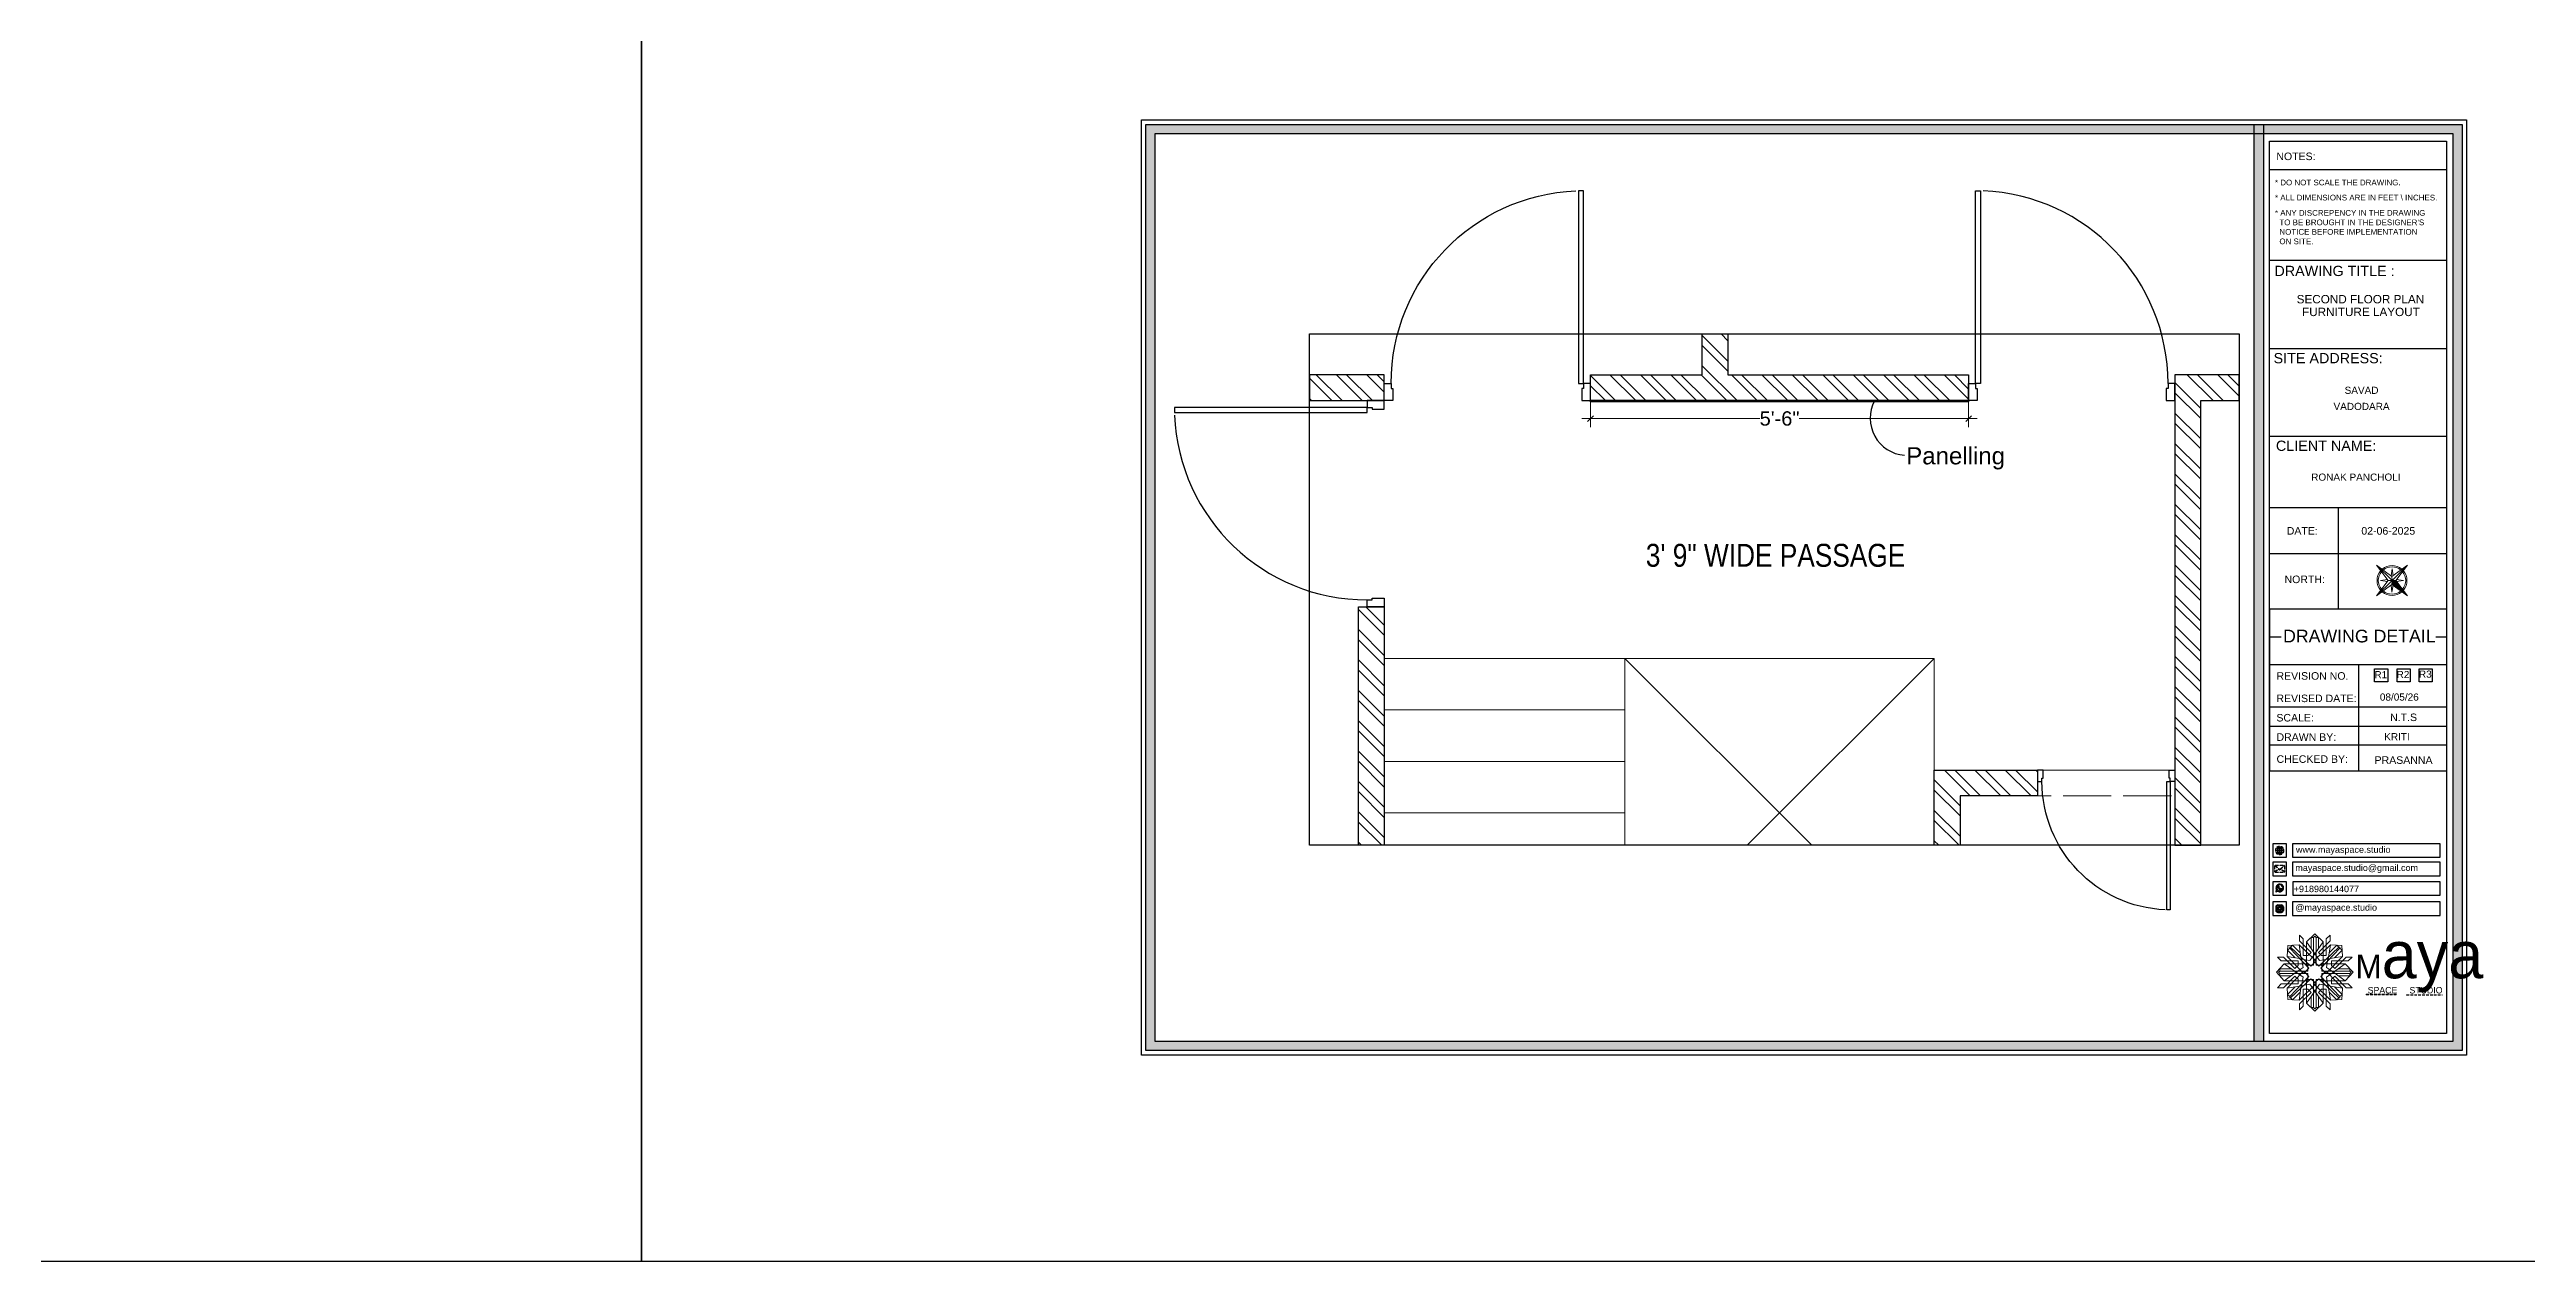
# Model space of a CAD drawing. Header units: millimetres. Extents: x 143362 to 145167, y -178521 to -176194.
# Drawn here: x 144401.4 to 144833.7, y -177339.5 to -177128 of the extents above; entities that cross this region are included whole.
import ezdxf
from ezdxf.enums import TextEntityAlignment as Align

# ---------------------------------------------------------------- set-up
doc = ezdxf.new("R2010")
doc.units = ezdxf.units.MM
doc.header["$MEASUREMENT"] = 0
doc.header["$PDMODE"] = 2
doc.linetypes.add('ACAD_ISO02W100', pattern=[15, 12, -3])
doc.linetypes.add('DASHEDX2', pattern=[1.5, 1, -0.5])
doc.layers.get('Defpoints').update_dxf_attribs({"color": 220})
doc.layers.add('AR DOOR', color=40, linetype='Continuous')
doc.layers.add('AR ELE-5', color=134, linetype='Continuous')
for name, color, linetype, lineweight in [('Dimension', 10, 'DASHEDX2', 20), ('FIRST FLOOR ( TEXT )', 7, 'Continuous', 9), ('FIRST FLOOR_( STAIR )', 251, 'Continuous', 9), ('FURNITURE', 32, 'Continuous', 9), ('Labelling', 1, 'Continuous', 25), ('NAME PLATE', 7, 'Continuous', 25), ('SECOND FLOOR', 7, 'Continuous', 9), ('SECOND FLOOR  ( PLINE )', 251, 'Continuous', 30), ('SECOND FLOOR ( PLine )', 7, 'Continuous', 30), ('title block', 7, 'Continuous', 9), ('W-HATCH', 8, 'Continuous', 5), ('wall', 7, 'Continuous', 30), ('XX~SLAB ( BEAM )~ ( DIM )', 7, 'Continuous', 9)]:
    doc.layers.add(name, color=color, linetype=linetype, lineweight=lineweight)
doc.layers.add('XX~SLAB ( PLINE )', color=251, linetype='Continuous', plot=False)
doc.styles.add('Aerial', font='arial.ttf')
doc.styles.add('Arial', font='arial.ttf')
doc.styles.add('KATHA', font='swissc.ttf')
doc.styles.get("Standard").update_dxf_attribs({"font": 'arial.ttf', "height": 6})
doc.styles.add('style4', font='ARIALN.TTF')
doc.dimstyles.new('Cn_BT_9 ( BOLD )', dxfattribs={"dimtxt": 2.5, "dimasz": 1, "dimexe": 1.5, "dimexo": 0, "dimgap": 0.09, "dimtad": 0, "dimdec": 0, "dimzin": 3, "dimdsep": 46, "dimlunit": 4, "dimtxsty": 'Aerial', "dimblk": 'OBLIQUE', "dimcen": 0.09, "dimdle": 1.5, "dimclrd": 1, "dimclre": 1, "dimclrt": 5, "dimadec": 0, "dimazin": 0, "dimtfac": 0.75, "dimtdec": 0, "dimtofl": 0, "dimtmove": 0, "dimatfit": 3, "dimldrblk": 'OBLIQUE', "dimfxl": 0, "dimtolj": 1, "dimtzin": 0, "dimlwd": 15, "dimlwe": 15, "dimarcsym": 0})

# ---------------------------------------------------------------- blocks, each defined once
blk = doc.blocks.new('*U327')
for points in [[(-40, 0), (0, 0), (0, 30), (10, 30), (10, 100), (-40, 100)], [(0, 0), (0, -1120), (30, -1120), (30, 0)], [(1160, 0), (1120, 0), (1120, 30), (1110, 30), (1110, 100), (1160, 100)]]:
    blk.add_lwpolyline(points, close=True)
at = {"layer": 'AR ELE-5', "linetype": 'ByBlock', "ltscale": 15}
blk.add_arc((-2, 1), 1122, 272.373, 359.9653, dxfattribs=at)
blk = doc.blocks.new('*U11')
for points in [[(0, 0), (0, 1120), (-30, 1120), (-30, 0)], [(40, 0), (0, 0), (0, -30), (-10, -30), (-10, -100), (40, -100)], [(-1160, 0), (-1120, 0), (-1120, -30), (-1110, -30), (-1110, -100), (-1160, -100)]]:
    blk.add_lwpolyline(points, close=True)
at = {"layer": 'AR ELE-5', "linetype": 'ByBlock', "ltscale": 15}
blk.add_arc((2, -1), 1122, 92.373, 179.9653, dxfattribs=at)
blk = doc.blocks.new('*U12')
for points in [[(-1160, 0), (-1120, 0), (-1120, 30), (-1110, 30), (-1110, 100), (-1160, 100)], [(0, 0), (0, -1120), (-30, -1120), (-30, 0)], [(40, 0), (0, 0), (0, 30), (-10, 30), (-10, 100), (40, 100)]]:
    blk.add_lwpolyline(points, close=True)
at = {"layer": 'AR ELE-5', "linetype": 'ByBlock', "ltscale": 15}
blk.add_arc((2, 1), 1122, 180.0347, 267.627, dxfattribs=at)
blk = doc.blocks.new('_Oblique')
at = {"layer": 'wall', "color": 0, "lineweight": -2}
blk.add_line((-0.5, -0.5), (0.5, 0.5), dxfattribs=at)
blk = doc.blocks.new('*D335')
at = {"layer": 'Defpoints', "color": 0, "ltscale": 10, "transparency": 16777216}
for p in [(144670.34, -177189.49), (144736.34, -177189.49), (144736.34, -177192.38)]:
    blk.add_point(p, dxfattribs=at)
at = {"layer": 'FURNITURE', "color": 1, "lineweight": 15, "ltscale": 10, "transparency": 16777216}
for p, q in [((144668.84, -177192.38), (144699.92, -177192.38)), ((144670.34, -177189.49), (144670.34, -177193.88)), ((144737.84, -177192.38), (144706.75, -177192.38)), ((144736.34, -177189.49), (144736.34, -177193.88))]:
    blk.add_line(p, q, dxfattribs=at)
at = {"layer": 'FURNITURE', "color": 1, "lineweight": 15, "ltscale": 10, "transparency": 16777216, "rotation": 180}
blk.add_blockref('_Oblique', (144670.34, -177192.38), dxfattribs=at)
at = {"layer": 'FURNITURE', "color": 1, "lineweight": 15, "ltscale": 10, "transparency": 16777216}
blk.add_blockref('_Oblique', (144736.34, -177192.38), dxfattribs=at)
at = {"layer": 'FURNITURE', "color": 5, "lineweight": 30, "ltscale": 10, "transparency": 16777216, "insert": (144703.34, -177192.38), "char_height": 2.5, "attachment_point": 5, "style": 'Aerial'}
blk.add_mtext('\\A1;5\'-6"', dxfattribs=at)
blk = doc.blocks.new('FSFSF')
at = {"color": 42, "lineweight": 5, "true_color": 0xe0ac11}
for p, q in [((28600, 143.5), (28600, 140.2)), ((28602.1, 141.4), (28600, 143.5)), ((28606.5, 133.8), (28600, 140.2)), ((28602.1, 141.4), (28602.1, 132)), ((28603.9, 139.7), (28608.6, 144.1)), ((28603.9, 126.6), (28603.9, 139.7)), ((28603.9, 139.7), (28608.6, 133)), ((28607.9, 142.2), (28606.6, 142.2)), ((28606.6, 142.2), (28606.6, 135.8)), ((28607.9, 142.2), (28608.6, 142.8)), ((28607.9, 142.2), (28607.9, 126.6)), ((28613.3, 139.7), (28608.6, 144.1)), ((28609.3, 142.2), (28608.6, 142.8)), ((28613.3, 139.7), (28608.6, 133)), ((28609.3, 142.2), (28609.3, 126.6)), ((28609.3, 142.2), (28610.6, 142.2)), ((28610.6, 142.2), (28610.6, 135.8)), ((28610.7, 133.8), (28617.1, 140.2)), ((28613.3, 126.6), (28613.3, 139.7)), ((28615, 141.4), (28617.1, 143.5)), ((28615, 141.4), (28615, 132)), ((28617.1, 143.5), (28617.1, 140.2)), ((28591.6, 127.4), (28587.2, 122.7)), ((28587.7, 131.2), (28591.1, 131.2)), ((28589.8, 129.1), (28587.7, 131.2)), ((28589, 123.3), (28589, 124.7)), ((28589, 124.7), (28595.4, 124.7)), ((28589.8, 129.1), (28599.3, 129.1)), ((28597.5, 124.8), (28591.1, 131.2)), ((28604.7, 127.4), (28591.6, 127.4)), ((28591.6, 127.4), (28598.2, 122.7)), ((28593.2, 131.5), (28593.5, 137.7)), ((28593.2, 131.5), (28601.7, 122.7)), ((28601.2, 130.2), (28593.2, 131.5)), ((28593.4, 135), (28594.6, 136.1)), ((28593.4, 135), (28597.6, 130.8)), ((28599.8, 138.1), (28593.5, 137.7)), ((28595.1, 136.7), (28594.5, 136.7)), ((28594.6, 136.1), (28594.6, 136.7)), ((28605.2, 125), (28594.6, 136.1)), ((28596.2, 137.9), (28595.1, 136.7)), ((28606.3, 126.1), (28595.1, 136.7)), ((28596.2, 137.9), (28600.5, 133.6)), ((28597.5, 124.8), (28599.3, 126.5)), ((28602.1, 125.4), (28598.2, 122.7)), ((28599.3, 126.5), (28599.3, 129.1)), ((28599.8, 138.1), (28608.6, 129.6)), ((28601, 130), (28599.8, 138.1)), ((28605.9, 129.2), (28601, 130)), ((28602.1, 125.4), (28601.2, 130.2)), ((28604.7, 132), (28602.1, 132)), ((28605.2, 125), (28603, 122.7)), ((28603.7, 126.5), (28603.7, 127.4)), ((28604.7, 126.5), (28603.7, 126.5)), ((28604.7, 127.6), (28603.9, 127.6)), ((28607.9, 126.6), (28603.9, 126.6)), ((28606.5, 133.8), (28604.7, 132)), ((28604.7, 126.6), (28604.7, 127.6)), ((28604.7, 123.3), (28604.7, 127.4)), ((28605.9, 129.2), (28608.6, 133)), ((28606.3, 126.1), (28608.6, 128.3)), ((28607.9, 128.9), (28608.6, 129.6)), ((28607.9, 128.9), (28608.6, 128.3)), ((28617.4, 138.1), (28608.6, 129.6)), ((28611.3, 129.2), (28608.6, 133)), ((28609.3, 128.9), (28608.6, 129.6)), ((28609.3, 128.9), (28608.6, 128.3)), ((28610.9, 126.1), (28608.6, 128.3)), ((28609.3, 126.6), (28613.3, 126.6)), ((28610.7, 133.8), (28612.4, 132)), ((28610.9, 126.1), (28622, 136.7)), ((28611.3, 129.2), (28616.1, 130)), ((28612, 125), (28622.6, 136.1)), ((28612, 125), (28614.2, 122.7)), ((28612.4, 132), (28615, 132)), ((28612.5, 126.6), (28612.5, 127.6)), ((28612.5, 127.6), (28613.3, 127.6)), ((28612.5, 123.3), (28612.5, 127.4)), ((28612.5, 127.4), (28625.6, 127.4)), ((28612.5, 126.5), (28613.5, 126.5)), ((28613.5, 126.5), (28613.5, 127.4)), ((28615.1, 125.4), (28615.9, 130.2)), ((28615.1, 125.4), (28619, 122.7)), ((28624, 131.5), (28615.5, 122.7)), ((28615.9, 130.2), (28624, 131.5)), ((28616.1, 130), (28617.4, 138.1)), ((28620.9, 137.9), (28616.7, 133.6)), ((28617.4, 138.1), (28623.6, 137.7)), ((28627.3, 129.1), (28617.9, 129.1)), ((28617.9, 126.5), (28617.9, 129.1)), ((28619.7, 124.8), (28617.9, 126.5)), ((28625.6, 127.4), (28619, 122.7)), ((28623.8, 135), (28619.6, 130.8)), ((28619.7, 124.8), (28626.1, 131.2)), ((28620.9, 137.9), (28622, 136.7)), ((28628.2, 124.7), (28621.8, 124.7)), ((28622, 136.7), (28622.6, 136.7)), ((28622.6, 136.1), (28622.6, 136.7)), ((28623.8, 135), (28622.6, 136.1)), ((28624, 131.5), (28623.6, 137.7)), ((28625.6, 127.4), (28630, 122.7)), ((28629.5, 131.2), (28626.1, 131.2)), ((28627.3, 129.1), (28629.5, 131.2)), ((28628.2, 123.3), (28628.2, 124.7)), ((28591.6, 117.9), (28587.2, 122.7)), ((28589.8, 116.2), (28587.7, 114.1)), ((28587.7, 114.1), (28591.1, 114.1)), ((28589, 123.3), (28588.4, 122.7)), ((28589, 122), (28588.4, 122.7)), ((28589, 123.3), (28604.7, 123.3)), ((28589, 122), (28604.7, 122)), ((28589, 122), (28589, 120.7)), ((28589, 120.7), (28595.4, 120.7)), ((28589.8, 116.2), (28599.3, 116.2)), ((28597.5, 120.5), (28591.1, 114.1)), ((28591.6, 117.9), (28598.2, 122.7)), ((28604.7, 117.9), (28591.6, 117.9)), ((28593.2, 113.9), (28601.7, 122.7)), ((28601.2, 115.1), (28593.2, 113.9)), ((28593.2, 113.9), (28593.5, 107.6)), ((28593.4, 110.3), (28597.6, 114.5)), ((28605.2, 120.4), (28594.6, 109.2)), ((28606.3, 119.1), (28595.1, 108.5)), ((28596.2, 107.4), (28600.5, 111.6)), ((28597.5, 120.5), (28599.3, 118.8)), ((28602.1, 119.9), (28598.2, 122.7)), ((28599.3, 118.8), (28599.3, 116.2)), ((28599.8, 107.2), (28608.6, 115.7)), ((28601, 115.2), (28599.8, 107.2)), ((28606.5, 111.5), (28600, 105.1)), ((28605.9, 116), (28601, 115.2)), ((28602.1, 119.9), (28601.2, 115.1)), ((28602.3, 123.3), (28601.7, 122.7)), ((28602.3, 122), (28601.7, 122.7)), ((28602.1, 103.8), (28602.1, 113.3)), ((28604.7, 113.3), (28602.1, 113.3)), ((28602.3, 123.3), (28603, 122.7)), ((28602.3, 122), (28603, 122.7)), ((28605.2, 120.4), (28603, 122.7)), ((28604.7, 118.8), (28603.7, 118.8)), ((28603.7, 118.8), (28603.7, 117.9)), ((28607.9, 118.6), (28603.9, 118.6)), ((28603.9, 118.6), (28603.9, 105.5)), ((28604.7, 117.7), (28603.9, 117.7)), ((28603.9, 105.5), (28608.6, 112.2)), ((28604.7, 122), (28604.7, 117.9)), ((28604.7, 118.6), (28604.7, 117.7)), ((28606.5, 111.5), (28604.7, 113.3)), ((28605.9, 116), (28608.6, 112.2)), ((28606.3, 119.1), (28608.6, 117)), ((28607.9, 103), (28607.9, 118.6)), ((28607.9, 116.3), (28608.6, 117)), ((28607.9, 116.3), (28608.6, 115.7)), ((28610.9, 119.1), (28608.6, 117)), ((28609.3, 116.3), (28608.6, 117)), ((28609.3, 116.3), (28608.6, 115.7)), ((28611.3, 116), (28608.6, 112.2)), ((28617.4, 107.2), (28608.6, 115.7)), ((28613.3, 105.5), (28608.6, 112.2)), ((28609.3, 118.6), (28613.3, 118.6)), ((28609.3, 103), (28609.3, 118.6)), ((28610.7, 111.5), (28612.4, 113.3)), ((28610.7, 111.5), (28617.1, 105.1)), ((28610.9, 119.1), (28622, 108.5)), ((28611.3, 116), (28616.1, 115.2)), ((28612, 120.4), (28614.2, 122.7)), ((28612, 120.4), (28622.6, 109.2)), ((28612.4, 113.3), (28615, 113.3)), ((28628.2, 123.3), (28612.5, 123.3)), ((28612.5, 122), (28612.5, 117.9)), ((28628.2, 122), (28612.5, 122)), ((28612.5, 118.8), (28613.5, 118.8)), ((28612.5, 118.6), (28612.5, 117.7)), ((28612.5, 117.9), (28625.6, 117.9)), ((28612.5, 117.7), (28613.3, 117.7)), ((28613.3, 118.6), (28613.3, 105.5)), ((28613.5, 118.8), (28613.5, 117.9)), ((28614.9, 123.3), (28614.2, 122.7)), ((28614.9, 122), (28614.2, 122.7)), ((28614.9, 123.3), (28615.5, 122.7)), ((28614.9, 122), (28615.5, 122.7)), ((28615, 103.8), (28615, 113.3)), ((28615.1, 119.9), (28619, 122.7)), ((28615.1, 119.9), (28615.9, 115.1)), ((28624, 113.9), (28615.5, 122.7)), ((28615.9, 115.1), (28624, 113.9)), ((28616.1, 115.2), (28617.4, 107.2)), ((28620.9, 107.4), (28616.7, 111.6)), ((28619.7, 120.5), (28617.9, 118.8)), ((28617.9, 118.8), (28617.9, 116.2)), ((28627.3, 116.2), (28617.9, 116.2)), ((28625.6, 117.9), (28619, 122.7)), ((28623.8, 110.3), (28619.6, 114.5)), ((28619.7, 120.5), (28626.1, 114.1)), ((28628.2, 120.7), (28621.8, 120.7)), ((28624, 113.9), (28623.6, 107.6)), ((28625.6, 117.9), (28630, 122.7)), ((28629.5, 114.1), (28626.1, 114.1)), ((28627.3, 116.2), (28629.5, 114.1)), ((28628.2, 123.3), (28628.8, 122.7)), ((28628.2, 122), (28628.8, 122.7)), ((28628.2, 122), (28628.2, 120.7)), ((28593.4, 110.3), (28594.6, 109.2)), ((28599.8, 107.2), (28593.5, 107.5)), ((28595.1, 108.5), (28594.5, 108.5)), ((28594.6, 109.2), (28594.6, 108.6)), ((28596.2, 107.4), (28595.1, 108.5)), ((28600, 101.7), (28600, 105.1)), ((28602.1, 103.8), (28600, 101.7)), ((28603.9, 105.5), (28608.6, 101.1)), ((28606.6, 103), (28606.6, 109.4)), ((28607.9, 103), (28606.6, 103)), ((28607.9, 103), (28608.6, 102.4)), ((28613.3, 105.5), (28608.6, 101.1)), ((28609.3, 103), (28608.6, 102.4)), ((28609.3, 103), (28610.6, 103)), ((28610.6, 103), (28610.6, 109.4)), ((28615, 103.8), (28617.1, 101.7)), ((28617.1, 101.7), (28617.1, 105.1)), ((28617.4, 107.2), (28623.6, 107.5)), ((28620.9, 107.4), (28622, 108.5)), ((28622, 108.5), (28622.6, 108.5)), ((28623.8, 110.3), (28622.6, 109.2)), ((28622.6, 109.2), (28622.6, 108.6))]:
    blk.add_line(p, q, dxfattribs=at)
blk = doc.blocks.new('hgwg')
at = {"layer": 'Dimension', "true_color": 0xd39e00}
h = blk.add_hatch(color=42, dxfattribs=at)
h.dxf.hatch_style = 1
h.paths.add_polyline_path([(27505.71, 45.05), (27494.27, 45.05), (27494.27, 44.9), (27505.71, 44.9)])
h = blk.add_hatch(color=42, dxfattribs=at)
h.dxf.hatch_style = 1
h.paths.add_polyline_path([(27523.3, 44.9), (27509.68, 44.9), (27509.68, 44.75), (27523.3, 44.75)])
at = {"layer": 'Dimension', "color": 42, "true_color": 0xd39e00}
for p, q in [((27494.27, 45.05), (27505.71, 45.05)), ((27494.27, 44.9), (27494.27, 45.05)), ((27494.27, 44.9), (27505.71, 44.9)), ((27505.71, 45.05), (27505.71, 44.9)), ((27509.68, 44.9), (27523.3, 44.9)), ((27509.68, 44.9), (27509.68, 44.75)), ((27509.68, 44.75), (27523.3, 44.75)), ((27523.3, 44.75), (27523.3, 44.9))]:
    blk.add_line(p, q, dxfattribs=at)
at = {"layer": 'Dimension', "color": 42, "true_color": 0xd39e00, "attachment_point": 1}
for s, width, insert, char_height in [('{\\fCinzel|b0|i0|c0|p2;\\H1.5x;M\\fAmsterdam One|b0|i0|c0|p2;\\H2x;aya}', 85.3277, (27490.17, 69.17), 6), ('{\\fCinzel|b0|i0|c0|p0;SPACE     STUDIO}', 66.129, (27494.83, 47.86), 2.5)]:
    blk.add_mtext_dynamic_manual_height_columns(s, width=width, gutter_width=30, heights=[0], dxfattribs=dict(at, insert=insert, char_height=char_height))
blk = doc.blocks.new('QEGW4TG')
at = {"layer": 'Dimension', "true_color": 0x000000}
h = blk.add_hatch(color=18, dxfattribs=at)
h.dxf.hatch_style = 1
h.paths.add_polyline_path([(2.69, 1.93, 0.170513), (2.95, 1.97, 0.190337), (3.11, 2.18, 0.316231), (3.07, 2.28), (2.79, 2.37, 0.273721), (2.69, 2.34, 0.040749), (2.63, 2.27, -0.441282), (2.53, 2.25, -0.11828), (2.06, 2.64, -0.441282), (2.07, 2.74, 0.040749), (2.13, 2.81, 0.290083), (2.14, 2.92), (2.01, 3.18, 0.316231), (1.91, 3.2, 0.190337), (1.73, 3, 0.170513), (1.72, 2.74, 0.252784)], flags=0)
h.paths.add_polyline_path([(1.19, 1.98), (1.03, 1.3, 0.550912), (1.11, 1.23), (1.75, 1.39, 6.344125)])
h.paths.add_polyline_path([(1.81, 1.7), (1.4, 1.6), (1.5, 2.03, -9.071339)], flags=16)
h.paths.add_polyline_path([(3.11, 2.16, -0.17811), (2.95, 1.97, -0.170513), (2.69, 1.93, -0.252784), (1.72, 2.74, -0.170513), (1.73, 3, -0.17811), (1.89, 3.19, -0.370089), (2.01, 3.18), (2.14, 2.92, -0.307185), (2.13, 2.8, -0.041087), (2.06, 2.73, 0.321676), (2.05, 2.65, 0.126524), (2.55, 2.24, 0.312216), (2.62, 2.26, -0.041087), (2.68, 2.34, -0.290673), (2.79, 2.37), (3.07, 2.28, -0.370089)], flags=0)
h = blk.add_hatch(color=18, dxfattribs=at)
h.dxf.hatch_style = 1
h.paths.add_polyline_path([(2.79, 2.37, 0.273721), (2.69, 2.34, 0.040749), (2.63, 2.27, -0.441282), (2.53, 2.25, -0.11828), (2.06, 2.64, -0.441282), (2.07, 2.74, 0.040749), (2.13, 2.81, 0.290083), (2.14, 2.92), (2.01, 3.18, 0.316231), (1.91, 3.2, 0.190337), (1.73, 3, 0.170513), (1.72, 2.74, 0.252784), (2.69, 1.93, 0.170513), (2.95, 1.97, 0.190337), (3.11, 2.18, 0.316231), (3.07, 2.28)])
for p, q in [((1.19, 1.98), (1.03, 1.3)), ((1.1, 1.23), (1.75, 1.39)), ((1.5, 2.03), (1.4, 1.6)), ((1.4, 1.6), (1.81, 1.7)), ((2.01, 3.18), (2.14, 2.92)), ((3.07, 2.28), (2.8, 2.36))]:
    blk.add_line(p, q)
blk.add_lwpolyline([(0, 0), (4.68, 0), (4.68, 4.68), (0, 4.68)], close=True)
for centre, radius, start, end in [((1.09, 1.29), 0.0598, 164.84831, 282.14582), ((2.39, 2.56), 1.34, 241.47269, 205.64225), ((2.39, 2.56), 1.04, 235.99618, 210.83325), ((2.09, 2.87), 0.39, 159.7007, 198.40719), ((2.96, 3.23), 1.33, 201.42182, 258.16694), ((2.07, 2.87), 0.364, 118.96853, 159.36483), ((1.94, 3.12), 0.0896, 41.89846, 123.13436), ((2.11, 2.68), 0.066, 135.99317, 224.88915), ((1.67, 3.16), 0.586, 312.46169, 321.87278), ((3.12, 3.42), 1.31, 216.54555, 243.52792), ((2.05, 2.87), 0.104, 320.39235, 28.69706), ((2.57, 2.3), 0.066, 234.24815, 323.14414), ((3.11, 1.94), 0.586, 137.26453, 146.67562), ((2.76, 2.27), 0.104, 70.44024, 138.74495), ((2.75, 2.31), 0.39, 260.73011, 299.43661), ((2.76, 2.29), 0.364, 299.77248, 340.16878), ((3.03, 2.2), 0.0896, 336.00294, 57.23884)]:
    blk.add_arc(centre, radius, start, end)
blk = doc.blocks.new('ASGERG')
at = {"layer": 'Dimension', "true_color": 0x000000}
h = blk.add_hatch(color=18, dxfattribs=at)
h.dxf.hatch_style = 1
h.paths.add_polyline_path([(0.99, 1.7, 0.353872), (1.69, 1.03), (2.96, 1.03, 0.353872), (3.66, 1.7), (3.66, 2.99, 0.353872), (2.96, 3.67), (1.69, 3.67, 0.353872), (0.99, 2.99)])
h.paths.add_polyline_path([(1.27, 2.97, -0.353872), (1.72, 3.4), (2.94, 3.4, -0.353872), (3.38, 2.97), (3.38, 1.72, -0.353872), (2.94, 1.3), (1.72, 1.3, -0.353872), (1.27, 1.72)], flags=16)
h.paths.add_polyline_path([(3.02, 2.35, -1), (1.64, 2.35, -1)], flags=0)
h.paths.add_polyline_path([(2.74, 2.35, -1), (1.92, 2.35, -1)], flags=0)
h.paths.add_polyline_path([(2.86, 3.02, -1), (3.19, 3.02, -1)], flags=0)
h.paths.add_polyline_path([(1.64, 2.35, 1), (3.02, 2.35, 1)], flags=0)
h = blk.add_hatch(color=18, dxfattribs=at)
h.dxf.hatch_style = 1
h.paths.add_polyline_path([(1.64, 2.35, 1), (3.02, 2.35, 1)])
h.paths.add_polyline_path([(2.74, 2.35, -1), (1.92, 2.35, -1)], flags=16)
h = blk.add_hatch(color=18, dxfattribs=at)
h.dxf.hatch_style = 1
h.paths.add_polyline_path([(3.19, 3.02, 1), (2.86, 3.02, 1)])
for p, q in [((0.99, 2.99), (0.99, 1.7)), ((1.27, 2.97), (1.27, 1.72)), ((1.69, 3.67), (2.96, 3.67)), ((1.69, 1.03), (2.96, 1.03)), ((2.94, 3.4), (1.72, 3.4)), ((2.94, 1.3), (1.72, 1.3)), ((3.38, 2.97), (3.38, 1.72)), ((3.66, 2.99), (3.66, 1.7))]:
    blk.add_line(p, q)
blk.add_lwpolyline([(0, 0), (4.68, 0), (4.68, 4.68), (0, 4.68)], close=True)
for centre, radius in [((2.33, 2.35), 0.694), ((2.33, 2.35), 0.414), ((3.02, 3.02), 0.168)]:
    blk.add_circle(centre, radius)
for centre, radius, start, end in [((1.76, 2.89), 0.778, 94.86305, 172.81274), ((1.76, 1.8), 0.778, 187.18726, 265.13695), ((1.76, 2.91), 0.491, 94.86305, 172.81274), ((1.76, 1.78), 0.491, 187.18726, 265.13695), ((2.9, 2.91), 0.491, 7.18726, 85.13695), ((2.9, 1.78), 0.491, 274.86305, 352.81274), ((2.89, 2.89), 0.778, 7.18726, 85.13695), ((2.89, 1.8), 0.778, 274.86305, 352.81274)]:
    blk.add_arc(centre, radius, start, end)
blk = doc.blocks.new('ETYETE')
at = {"layer": 'Dimension', "true_color": 0x000000}
h = blk.add_hatch(color=18, dxfattribs=at)
h.dxf.hatch_style = 1
h.paths.add_polyline_path([(3.76, 1.14, 0.414214), (4.12, 1.5), (4.12, 3.29, 0.414214), (3.76, 3.65), (0.92, 3.65, 0.414214), (0.56, 3.29), (0.56, 1.5, 0.414214), (0.92, 1.14)])
h.paths.add_polyline_path([(2.61, 2.22), (3.92, 1.34, -0.198912), (3.76, 1.28), (0.92, 1.28, -0.198912), (0.76, 1.34), (2.08, 2.22), (2.34, 1.98)], flags=16)
h.paths.add_polyline_path([(2.34, 2.16), (0.89, 3.51, -0.028783), (0.92, 3.52), (3.79, 3.52)], flags=16)
h.paths.add_polyline_path([(2.71, 2.32), (3.92, 3.45, -0.202482), (3.99, 3.29), (3.99, 1.5, -0.043076), (3.98, 1.46)], flags=16)
h.paths.add_polyline_path([(1.98, 2.32), (0.7, 1.46, -0.043076), (0.7, 1.5), (0.7, 3.29, -0.202482), (0.76, 3.45)], flags=16)
blk.add_lwpolyline([(0, 0), (4.68, 0), (4.68, 4.68), (0, 4.68)], close=True)
at = {"layer": 'Dimension', "color": 18, "true_color": 0x000000}
for p, q in [((0.56, 3.29), (0.56, 1.5)), ((0.7, 3.29), (0.7, 1.5)), ((0.7, 1.46), (1.98, 2.32)), ((0.76, 3.45), (1.98, 2.32)), ((0.76, 1.34), (2.08, 2.22)), ((0.89, 3.51), (2.34, 2.16)), ((0.92, 3.65), (3.76, 3.65)), ((0.92, 3.52), (3.76, 3.52)), ((0.92, 1.28), (3.76, 1.28)), ((0.92, 1.14), (3.76, 1.14)), ((2.08, 2.22), (2.34, 1.98)), ((2.34, 2.16), (3.79, 3.51)), ((2.34, 1.98), (2.61, 2.22)), ((3.92, 1.34), (2.61, 2.22)), ((2.71, 2.32), (3.92, 3.45)), ((3.98, 1.46), (2.71, 2.32)), ((3.99, 3.29), (3.99, 1.5)), ((4.12, 3.29), (4.12, 1.5))]:
    blk.add_line(p, q, dxfattribs=at)
for centre, radius, start, end in [((0.92, 3.29), 0.358, 90, 180), ((0.92, 1.5), 0.358, 180, 270), ((0.92, 3.29), 0.224, 134.21359, 180), ((0.92, 1.5), 0.224, 180, 189.86619), ((0.92, 1.5), 0.224, 225, 270), ((0.92, 3.29), 0.224, 90, 96.59483), ((3.76, 3.29), 0.358, 0, 90), ((3.76, 3.29), 0.224, 83.40517, 90), ((3.76, 1.5), 0.358, 270, 0), ((3.76, 1.5), 0.224, 270, 315), ((3.76, 3.29), 0.224, 0, 45.78641), ((3.76, 1.5), 0.224, 350.13381, 0)]:
    blk.add_arc(centre, radius, start, end, dxfattribs=at)
blk = doc.blocks.new('DTGWEGEARG')
at = {"layer": 'Dimension', "true_color": 0x000000}
h = blk.add_hatch(color=18, dxfattribs=at)
h.dxf.hatch_style = 1
h.paths.add_polyline_path([(3.83, 2.34, 1), (0.85, 2.34, 1)])
h.paths.add_polyline_path([(2.51, 1.01, 0.105795), (2.96, 1.58, -0.055205), (3.3, 1.41, -0.169822)], flags=16)
h.paths.add_polyline_path([(2.41, 1.12), (2.41, 1.69, -0.058279), (2.81, 1.63, -0.103353)], flags=16)
h.paths.add_polyline_path([(2.26, 1.13, -0.101741), (1.87, 1.63, -0.057171), (2.26, 1.69)], flags=16)
h.paths.add_polyline_path([(2.17, 1.01, -0.169822), (1.38, 1.41, -0.055205), (1.72, 1.58, 0.105795)], flags=16)
h.paths.add_polyline_path([(3.02, 1.72, 0.081336), (3.13, 2.27), (3.68, 2.27, -0.152069), (3.4, 1.52, 0.05687)], flags=16)
h.paths.add_polyline_path([(2.87, 1.77, 0.061945), (2.41, 1.84), (2.41, 2.27), (2.98, 2.27, -0.081344)], flags=16)
h.paths.add_polyline_path([(2.26, 1.84, 0.060923), (1.8, 1.77, -0.081344), (1.7, 2.27), (2.26, 2.27)], flags=16)
h.paths.add_polyline_path([(1.66, 1.72, 0.05687), (1.28, 1.52, -0.152069), (1, 2.27), (1.55, 2.27, 0.081336)], flags=16)
h.paths.add_polyline_path([(2.41, 2.42), (2.41, 2.83, 0.061945), (2.87, 2.91, -0.080009), (2.98, 2.42)], flags=16)
h.paths.add_polyline_path([(3.13, 2.42, 0.080116), (3.02, 2.96, 0.05687), (3.4, 3.16, 0.028258), (3.3, 3.27, -0.055205), (2.96, 3.1, 0.105795), (2.51, 3.67, -0.36029), (3.68, 2.42)], flags=16)
h.paths.add_polyline_path([(2.26, 2.42), (1.7, 2.42, -0.080009), (1.8, 2.91, 0.060923), (2.26, 2.84)], flags=16)
h.paths.add_polyline_path([(1.55, 2.42), (1, 2.42, -0.150466), (1.28, 3.16, 0.05687), (1.66, 2.96, 0.080116)], flags=16)
h.paths.add_polyline_path([(2.41, 2.98), (2.41, 3.56, -0.103353), (2.81, 3.05, -0.058279)], flags=16)
h.paths.add_polyline_path([(2.26, 2.99, -0.057171), (1.87, 3.05, -0.101741), (2.26, 3.55)], flags=16)
h.paths.add_polyline_path([(1.72, 3.1, -0.055205), (1.38, 3.27, -0.169822), (2.17, 3.67, 0.105795)], flags=16)
blk.add_lwpolyline([(0, 0), (4.68, 0), (4.68, 4.68), (0, 4.68)], close=True)
at = {"layer": 'Dimension', "color": 18, "true_color": 0x000000}
for p, q in [((1, 2.42), (1.55, 2.42)), ((1, 2.27), (1.55, 2.27)), ((1.7, 2.42), (2.26, 2.42)), ((1.7, 2.27), (2.26, 2.27)), ((2.26, 3.55), (2.26, 2.99)), ((2.26, 2.84), (2.26, 2.42)), ((2.26, 2.27), (2.26, 1.84)), ((2.26, 1.69), (2.26, 1.13)), ((2.41, 3.56), (2.41, 2.98)), ((2.41, 2.83), (2.41, 2.42)), ((2.41, 2.42), (2.98, 2.42)), ((2.41, 2.27), (2.98, 2.27)), ((2.41, 2.27), (2.41, 1.84)), ((2.41, 1.69), (2.41, 1.12)), ((3.13, 2.42), (3.68, 2.42)), ((3.13, 2.27), (3.68, 2.27))]:
    blk.add_line(p, q, dxfattribs=at)
blk.add_circle((2.34, 2.34), 1.49, dxfattribs=at)
for centre, radius, start, end in [((2.34, 2.34), 1.34, 142.38188, 176.60928), ((2.34, 2.34), 1.34, 183.03147, 217.61812), ((2.34, 4.74), 1.9, 236.13994, 249.15951), ((2.34, -0.06), 1.9, 110.84049, 123.86006), ((2.34, 2.34), 1.34, 97.35489, 135.90733), ((2.34, 4.74), 1.75, 236.74173, 249.38105), ((2.34, -0.06), 1.75, 110.61895, 123.25827), ((2.34, 2.34), 1.34, 224.09267, 262.64511), ((3.28, 2.34), 1.73, 159.05674, 177.37895), ((3.28, 2.34), 1.73, 182.34346, 200.94326), ((3.28, 2.34), 1.58, 158.83251, 177.13018), ((3.28, 2.34), 1.58, 182.56584, 201.16749), ((3.28, 2.34), 1.73, 129.93011, 154.08674), ((3.28, 2.34), 1.73, 205.91326, 230.06989), ((2.34, 4.74), 1.9, 253.67992, 267.62529), ((2.34, -0.06), 1.9, 92.37471, 106.32008), ((3.28, 2.34), 1.58, 130.10725, 153.34459), ((2.34, 4.74), 1.75, 254.33365, 267.42202), ((2.34, -0.06), 1.75, 92.57798, 105.66635), ((3.28, 2.34), 1.58, 206.65541, 229.89275), ((1.4, 2.34), 1.58, 26.65541, 50.25843), ((2.34, 4.74), 1.75, 272.32478, 285.66635), ((2.34, 4.74), 1.9, 272.1415, 286.32008), ((2.34, -0.06), 1.9, 73.67992, 87.8585), ((2.34, -0.06), 1.75, 74.33365, 87.67522), ((1.4, 2.34), 1.58, 309.74157, 333.34459), ((2.34, 2.34), 1.34, 3.39072, 82.64511), ((1.4, 2.34), 1.73, 25.91326, 50.06989), ((1.4, 2.34), 1.73, 309.93011, 334.08674), ((2.34, 2.34), 1.34, 277.35489, 315.90733), ((1.4, 2.34), 1.58, 2.86982, 21.16749), ((1.4, 2.34), 1.58, 338.83251, 357.43416), ((2.34, 4.74), 1.75, 290.61895, 303.25827), ((2.34, -0.06), 1.75, 56.74173, 69.38105), ((2.34, 4.74), 1.9, 290.84049, 303.86006), ((1.4, 2.34), 1.73, 2.62105, 20.94326), ((1.4, 2.34), 1.73, 339.05674, 357.65654), ((2.34, -0.06), 1.9, 56.13994, 69.15951), ((2.34, 2.34), 1.34, 322.38188, 356.96853)]:
    blk.add_arc(centre, radius, start, end, dxfattribs=at)
blk = doc.blocks.new('4t')
at = {"transparency": 33554607}
h = blk.add_hatch(color=1, dxfattribs=at)
h.dxf.hatch_style = 1
h.paths.add_polyline_path([(45531.3, -35822.3), (45529.2, -35821.8), (45528.1, -35837)])
h = blk.add_hatch(color=1, dxfattribs=at)
h.dxf.hatch_style = 1
h.paths.add_polyline_path([(45533.4, -35822.8), (45531.3, -35822.3), (45528.1, -35837)])
h = blk.add_hatch(color=1, dxfattribs=at)
h.dxf.hatch_style = 1
h.paths.add_polyline_path([(45531.8, -35820.2), (45529.2, -35821.8), (45531.3, -35822.3)])
h = blk.add_hatch(color=1, dxfattribs=at)
h.dxf.hatch_style = 1
h.paths.add_polyline_path([(45531.8, -35820.2), (45531.3, -35822.3), (45533.4, -35822.8)])
at = {"layer": 'title block', "color": 7, "lineweight": 9}
for p, q in [((45535.5, -35803.4), (45530.2, -35817.6)), ((45535.5, -35803.4), (45531.8, -35820.2)), ((45534.4, -35818.5), (45535.5, -35803.4)), ((45530.2, -35817.6), (45515, -35816.5)), ((45515, -35816.5), (45529.2, -35821.8)), ((45515, -35816.5), (45531.8, -35820.2)), ((45528.3, -35821.5), (45524.1, -35825.1)), ((45524.1, -35825.1), (45529.2, -35822.8)), ((45530.5, -35816.7), (45526.9, -35812.5)), ((45526.9, -35812.5), (45529.2, -35817.5)), ((45531.8, -35820.2), (45528.1, -35837)), ((45529.2, -35821.8), (45528.1, -35837)), ((45528.1, -35837), (45533.4, -35822.8)), ((45531.8, -35820.2), (45529.2, -35821.8)), ((45531.8, -35820.2), (45530.2, -35817.6)), ((45534.4, -35818.5), (45531.8, -35820.2)), ((45533.4, -35822.8), (45531.8, -35820.2)), ((45531.8, -35820.2), (45548.6, -35823.9)), ((45533.4, -35822.8), (45548.6, -35823.9)), ((45539.5, -35815.3), (45534.4, -35817.6)), ((45548.6, -35823.9), (45534.4, -35818.5)), ((45536.7, -35827.9), (45534.4, -35822.8)), ((45535.3, -35818.9), (45539.5, -35815.3)), ((45533.1, -35823.7), (45536.7, -35827.9))]:
    blk.add_line(p, q, dxfattribs=at)
for radius, start, end in [(11.8, 171.36, 253.7665), (11.8, 81.36, 163.7665), (10.8, 172.4286, 252.6979), (10.8, 82.4286, 162.6979), (11.8, 261.36, 343.7665), (10.8, 262.4286, 342.6979), (10.8, 352.4286, 72.6979), (11.8, 351.36, 73.7665)]:
    blk.add_arc((45531.8, -35820.2), radius, start, end, dxfattribs=at)
blk = doc.blocks.new('LAYOUT FILE')
at = {"layer": 'NAME PLATE', "true_color": 0xd39e00}
h = blk.add_hatch(color=42, dxfattribs=at)
h.paths.add_polyline_path([(3346889.8, -513806.2), (3346889.8, -514260.7), (3347535.6, -514260.7), (3347535.6, -513806.2)])
h.paths.add_polyline_path([(3346894.4, -513810.7), (3347531, -513810.7), (3347531, -514256.2), (3346894.4, -514256.2)], flags=16)
blk.add_hatch(color=42, dxfattribs=at).paths.add_polyline_path([(3347433.6, -514256.2), (3347438.1, -514256.2), (3347438.1, -513806.2), (3347433.6, -513806.2)])
at = {"layer": 'NAME PLATE', "color": 42, "true_color": 0xd39e00}
for p, q in [((3347528, -513828.5), (3347441.2, -513828.5)), ((3347528, -513873), (3347441.2, -513873)), ((3347528, -513916.3), (3347441.2, -513916.3)), ((3347528, -513959.3), (3347441.2, -513959.3)), ((3347528, -513994.3), (3347441.2, -513994.3)), ((3347474.8, -513994.3), (3347474.8, -514044.1)), ((3347528, -514016.9), (3347441.2, -514016.9)), ((3347528, -514044.1), (3347441.2, -514044.1)), ((3347441.2, -514044.1), (3347441.2, -514123.4)), ((3347528, -514044.1), (3347528, -514123.4)), ((3347441.2, -514057.7), (3347446.8, -514057.7)), ((3347522.7, -514057.7), (3347528, -514057.7)), ((3347441.2, -514071.3), (3347528, -514071.3)), ((3347485, -514123.4), (3347485, -514071.3)), ((3347528, -514092.2), (3347441.2, -514092.2)), ((3347528, -514101.6), (3347441.2, -514101.6)), ((3347528, -514110.9), (3347441.2, -514110.9)), ((3347441.2, -514123.4), (3347528, -514123.4))]:
    blk.add_line(p, q, dxfattribs=at)
for points in [[(3346887.6, -513803.9), (3347537.8, -513803.9), (3347537.8, -514263), (3346887.6, -514263)], [(3346889.8, -513806.2), (3347535.6, -513806.2), (3347535.6, -514260.7), (3346889.8, -514260.7)], [(3347433.6, -514256.2), (3347433.6, -513806.2), (3347438.1, -513806.2), (3347438.1, -514256.2)], [(3346894.4, -513810.7), (3347531, -513810.7), (3347531, -514256.2), (3346894.4, -514256.2)], [(3347441.2, -514252.4), (3347441.2, -513814.4), (3347528, -513814.4), (3347528, -514252.4)], [(3347492.7, -514073.3), (3347499.1, -514073.3), (3347499.1, -514079.7), (3347492.7, -514079.7)], [(3347503.7, -514073.3), (3347510.1, -514073.3), (3347510.1, -514079.7), (3347503.7, -514079.7)], [(3347514.6, -514073.3), (3347521, -514073.3), (3347521, -514079.7), (3347514.6, -514079.7)]]:
    blk.add_lwpolyline(points, close=True, dxfattribs=at)
at = {"layer": 'NAME PLATE', "color": 0}
for points in [[(3347452.4, -514165.8), (3347524.8, -514165.8), (3347524.8, -514159.2), (3347452.4, -514159.2)], [(3347452.4, -514174.9), (3347524.8, -514174.9), (3347524.8, -514168.3), (3347452.4, -514168.3)], [(3347452.5, -514184.5), (3347524.8, -514184.5), (3347524.8, -514177.9), (3347452.5, -514177.9)], [(3347452.4, -514194.4), (3347524.8, -514194.4), (3347524.8, -514187.7), (3347452.4, -514187.7)]]:
    blk.add_lwpolyline(points, close=True, dxfattribs=at)
at = {"layer": 'NAME PLATE', "xscale": 0.6215000753186288, "yscale": 0.6215000753186288, "zscale": 0.6215000753186288, "rotation": 57.43675864906671}
blk.add_blockref('4t', (3313507.8, -525897.3), dxfattribs=at)
at = {"layer": 'NAME PLATE', "color": 0, "xscale": 1.413658832510879, "yscale": 1.413658832510879, "zscale": 1.413658832510879}
for name, p in [('DTGWEGEARG', (3347442.8, -514165.8)), ('ETYETE', (3347442.8, -514174.9)), ('QEGW4TG', (3347442.8, -514184.5)), ('ASGERG', (3347442.8, -514194.4))]:
    blk.add_blockref(name, p, dxfattribs=at)
at = {"layer": 'NAME PLATE', "color": 42, "true_color": 0xd39e00}
for name, p, xscale, yscale, zscale in [('FSFSF', (3322302.7, -514330.2), 0.8794785156214666, 0.8794785156214666, 0.8794785156214666), ('hgwg', (3312200.8, -514290.9), 1.283459272116341, 1.283459272116341, 1.283459272116341)]:
    blk.add_blockref(name, p, dxfattribs=dict(at, xscale=xscale, yscale=yscale, zscale=zscale))
at = {"layer": 'NAME PLATE', "style": 'Arial'}
for s, height, p in [('NOTES:', 3.7, (3347454.1, -513823.7)), ('DRAWING TITLE : ', 5.034, (3347474, -513880.6)), ('SITE ADDRESS:', 5.034, (3347469.9, -513923.4)), ('CLIENT NAME:', 5.034, (3347468.9, -513966.4)), ('DATE:', 3.7, (3347457.2, -514007.5)), ('02-06-2025', 3.7, (3347499.4, -514007.5)), ('NORTH:', 3.7, (3347458.4, -514031.3)), ('DRAWING DETAIL', 6.223, (3347485.2, -514060.4)), ('REVISION NO.', 3.699, (3347462.2, -514078.7)), ('SCALE:', 3.7, (3347453.7, -514099.2)), ('REVISED DATE: ', 3.699, (3347464.9, -514089.7)), ('DRAWN BY:', 3.7, (3347459.2, -514108.7)), ('CHECKED BY:', 3.699, (3347462.1, -514119.5)), ('PRASANNA', 3.7, (3347506.9, -514120))]:
    blk.add_text(s, height=height, dxfattribs=at).set_placement(p, align=Align.CENTER)
for s, insert, char_height, width, attachment_point in [('* DO NOT SCALE THE DRAWING.', (3347443.8, -513833.3, 0), 2.797, 108.076, 1), ('* ALL DIMENSIONS ARE IN FEET \\\\ INCHES.', (3347443.8, -513840.7, 0), 2.797, 108.076, 1), ("* ANY DISCREPENCY IN THE DRAWING \\P  TO BE BROUGHT IN THE DESIGNER'S\\P  NOTICE BEFORE IMPLEMENTATION \\P  ON SITE.", (3347443.8, -513848.2, 0), 2.797, 108.076, 1), ('N.T.S', (3347506.9, -514095.3, 0), 3.7, 7.219, 2)]:
    blk.add_mtext(s, dxfattribs=dict(at, insert=insert, char_height=char_height, width=width, attachment_point=attachment_point))
at = {"layer": 'NAME PLATE', "color": 0, "char_height": 3.161, "attachment_point": 1}
for s, width, gutter_width, insert in [('www.mayaspace.studio', 49.605, 41.5, (3347454.1, -514160.5, 0)), ('mayaspace.studio@gmail.com', 30.947, 25.9, (3347453.8, -514169.4, 0)), ('+918980144077', 120.68, 25.9, (3347453, -514179.8, 0)), ('@mayaspace.studio', 30.947, 25.9, (3347453.8, -514188.9, 0))]:
    blk.add_mtext_dynamic_manual_height_columns(s, width=width, gutter_width=gutter_width, heights=[0], dxfattribs=dict(at, insert=insert))

msp = doc.modelspace()

# ---------------------------------------------------------------- hatches: boundary and pattern name
at = {"layer": 'W-HATCH', "ltscale": 10}
h = msp.add_hatch(dxfattribs=at)
h.set_pattern_fill('ANSI32', color=256, scale=10, angle=-90, style=0)
h.paths.add_polyline_path([(144629.84, -177266.87), (144629.84, -177225.24), (144634.34, -177225.24), (144634.34, -177266.87)])
h.paths.add_polyline_path([(144634.34, -177184.74), (144621.32, -177184.74), (144621.32, -177189.24), (144634.34, -177189.24)])
h.paths.add_polyline_path([(144694.34, -177177.61), (144694.34, -177184.74), (144736.34, -177184.74), (144736.34, -177189.24), (144694.34, -177189.24), (144689.84, -177189.24), (144670.34, -177189.24), (144670.34, -177184.74), (144689.84, -177184.74), (144689.84, -177177.61)])
h.paths.add_polyline_path([(144776.84, -177266.87), (144776.84, -177189.24), (144783.55, -177189.24), (144783.55, -177184.74), (144772.34, -177184.74), (144772.34, -177189.24), (144772.34, -177189.24), (144772.34, -177266.87)])
h.paths.add_polyline_path([(144730.34, -177266.87), (144730.34, -177253.74), (144734.84, -177253.74), (144748.34, -177253.74), (144748.34, -177258.24), (144734.84, -177258.24), (144734.84, -177266.87)])

# ---------------------------------------------------------------- linework, layer by layer
at = {"layer": 'FIRST FLOOR_( STAIR )'}
for p, q in [((144676.34, -177234.24, 0.13), (144634.34, -177234.24, 0.13)), ((144676.34, -177243.24, 0.13), (144634.34, -177243.24, 0.13)), ((144676.34, -177252.24, 0.13), (144634.34, -177252.24, 0.13)), ((144676.34, -177261.24, 0.13), (144634.34, -177261.24, 0.13))]:
    msp.add_line(p, q, dxfattribs=at)
at = {"layer": 'FURNITURE', "color": 3, "lineweight": 30, "ltscale": 10}
for points in [[(143362.02, -176194.06), (144504.68, -176194.06), (144504.68, -177339.53), (143362.02, -177339.53)], [(144504.68, -176518.06), (145167.33, -176518.06), (145167.33, -177339.53), (144504.68, -177339.53)]]:
    msp.add_lwpolyline(points, close=True, dxfattribs=at)
at = {"layer": 'FURNITURE', "lineweight": 30, "ltscale": 10, "elevation": 0.13}
msp.add_lwpolyline([(144670.34, -177189.24), (144736.34, -177189.24), (144736.34, -177189.49), (144670.34, -177189.49)], close=True, dxfattribs=at)
at = {"layer": 'Labelling', "color": 1}
msp.add_arc((144725.67, -177192.31, 0.13), 6.51, 152.377, 265.1508, dxfattribs=at)
at = {"layer": 'SECOND FLOOR'}
for p, q in [((144634.34, -177189.24, 0.13), (144634.34, -177184.74, 0.13)), ((144772.34, -177189.24, 0.13), (144772.34, -177189.24, 0.13)), ((144629.84, -177225.24, 0.13), (144634.34, -177225.24, 0.13)), ((144772.34, -177253.74, 0.13), (144730.34, -177253.74, 0.13)), ((144742.34, -177258.24, 0.13), (144734.84, -177258.24, 0.13))]:
    msp.add_line(p, q, dxfattribs=at)
at = {"layer": 'SECOND FLOOR', "linetype": 'ACAD_ISO02W100', "ltscale": 0.7}
msp.add_line((144742.34, -177258.24, 0.13), (144772.34, -177258.24, 0.13), dxfattribs=at)
at = {"layer": 'SECOND FLOOR  ( PLINE )', "elevation": 0.13}
for points in [[(144694.34, -177177.61), (144694.34, -177184.74), (144736.34, -177184.74), (144736.34, -177189.24), (144694.34, -177189.24), (144689.84, -177189.24), (144670.34, -177189.24), (144670.34, -177184.74), (144689.84, -177184.74), (144689.84, -177177.61)], [(144634.34, -177184.74), (144621.32, -177184.74), (144621.32, -177189.24), (144634.34, -177189.24)], [(144629.84, -177266.87), (144629.84, -177225.24), (144634.34, -177225.24), (144634.34, -177266.87)]]:
    msp.add_lwpolyline(points, close=True, dxfattribs=at)
at = {"layer": 'SECOND FLOOR ( PLine )', "elevation": 0.13}
for points in [[(144776.84, -177266.87), (144776.84, -177189.24), (144783.55, -177189.24), (144783.55, -177184.74), (144772.34, -177184.74), (144772.34, -177189.24), (144772.34, -177189.24), (144772.34, -177266.87)], [(144730.34, -177266.87), (144730.34, -177253.74), (144734.84, -177253.74), (144748.34, -177253.74), (144748.34, -177258.24), (144734.84, -177258.24), (144734.84, -177258.24), (144734.84, -177266.87)]]:
    msp.add_lwpolyline(points, close=True, dxfattribs=at)
at = {"layer": 'XX~SLAB ( BEAM )~ ( DIM )'}
for p, q in [((144708.96, -177266.87, 0.13), (144676.34, -177234.24, 0.13)), ((144697.71, -177266.87, 0.13), (144730.34, -177234.24, 0.13))]:
    msp.add_line(p, q, dxfattribs=at)
at = {"layer": 'XX~SLAB ( BEAM )~ ( DIM )', "elevation": 0.13}
msp.add_lwpolyline([(144676.34, -177266.87), (144676.34, -177234.24), (144730.34, -177234.24), (144730.34, -177266.87)], dxfattribs=at)
at = {"layer": 'XX~SLAB ( PLINE )', "lineweight": 25, "elevation": 0.25}
msp.add_lwpolyline([(144621.32, -177177.61), (144783.55, -177177.61), (144783.55, -177266.87), (144621.32, -177266.87)], close=True, dxfattribs=at)

# ---------------------------------------------------------------- block references
at = {"layer": 'AR DOOR', "linetype": 'ByBlock', "lineweight": -2, "extrusion": (0, 0, -1), "yscale": 0.02999999999996949, "zscale": -0.02999999999996949}
for name, p, xscale, rotation in [('*U12', (-144669.14, -177186.24, -0.13), 0.02999999999996949, 180), ('*U12', (-144737.54, -177186.24, -0.13), -0.02999999999996949, 180), ('*U11', (-144631.34, -177190.44, -0.13), -0.02999999999996949, 270)]:
    msp.add_blockref(name, p, dxfattribs=dict(at, xscale=xscale, rotation=rotation))
at = {"layer": 'AR DOOR', "linetype": 'ByBlock', "lineweight": -2, "extrusion": (0, 0, -1), "xscale": 0.02000000000004664, "yscale": 0.02000000000004664, "zscale": -0.02000000000004664}
msp.add_blockref('*U327', (-144771.54, -177255.74, -0.13), dxfattribs=at)
at = {"layer": 'NAME PLATE', "lineweight": 0, "xscale": 0.3557250685336804, "yscale": 0.3557250685336804, "zscale": 0.3557250685336804}
msp.add_blockref('LAYOUT FILE', (-1045979.87, 5632.71, 0.13), dxfattribs=at)

# ---------------------------------------------------------------- texts
at = {"layer": 'FIRST FLOOR ( TEXT )', "insert": (144702.64, -177216.28, 0.13), "char_height": 4, "attachment_point": 5, "style": 'KATHA'}
msp.add_mtext('3\' 9" WIDE PASSAGE', dxfattribs=at)
at = {"layer": 'Labelling', "color": 1, "insert": (144742.18, -177199.33, 0.13), "char_height": 3, "width": 33.4543, "attachment_point": 5, "style": 'style4'}
msp.add_mtext('\\A1;\\pxql;{\\fArial|b0|i0|c0|p34;Panelling}', dxfattribs=at)
at = {"layer": 'NAME PLATE', "style": 'Arial'}
for s, height, p in [('SECOND FLOOR PLAN', 1.4631, (144804.72, -177172.27, 0.13)), ('FURNITURE LAYOUT', 1.4631, (144804.81, -177174.49, 0.13)), (' SAVAD ', 1.249, (144804.92, -177188.07, 0.13)), ('VADODARA', 1.249, (144804.92, -177190.88, 0.13)), ('RONAK PANCHOLI    ', 1.2492, (144804.9, -177203.23, 0.13)), ('08/05/26', 1.249, (144811.51, -177241.62, 0.13)), ('KRITI', 1.249, (144811.1, -177248.54, 0.13))]:
    msp.add_text(s, height=height, dxfattribs=at).set_placement(p, align=Align.CENTER)
at = {"layer": 'NAME PLATE', "color": 1, "insert": (144808.28, -177236.47, 0.13), "char_height": 1.249, "width": 1.7187, "attachment_point": 2, "style": 'Arial'}
msp.add_mtext('R1', dxfattribs=at)
at = {"layer": 'NAME PLATE', "char_height": 1.249, "width": 1.7187, "attachment_point": 2, "style": 'Arial'}
for s, insert in [('R2', (144812.15, -177236.44, 0.13)), ('R3', (144816.05, -177236.37, 0.13))]:
    msp.add_mtext(s, dxfattribs=dict(at, insert=insert))

# ---------------------------------------------------------------- dimensions: what is measured, and where the dimension line sits
at = {"layer": 'FURNITURE', "lineweight": 30, "ltscale": 10}
dim = msp.add_linear_dim(base=(144736.34, -177192.38, 0.13), p1=(144670.34, -177189.49, 0.13), p2=(144736.34, -177189.49, 0.13), dimstyle='Cn_BT_9 ( BOLD )', dxfattribs=at)
dim.commit()
dim.dimension.update_dxf_attribs({"geometry": '*D335', "text_midpoint": (144703.34, -177192.38, 0.13)})

doc.saveas('drawing.dxf')
